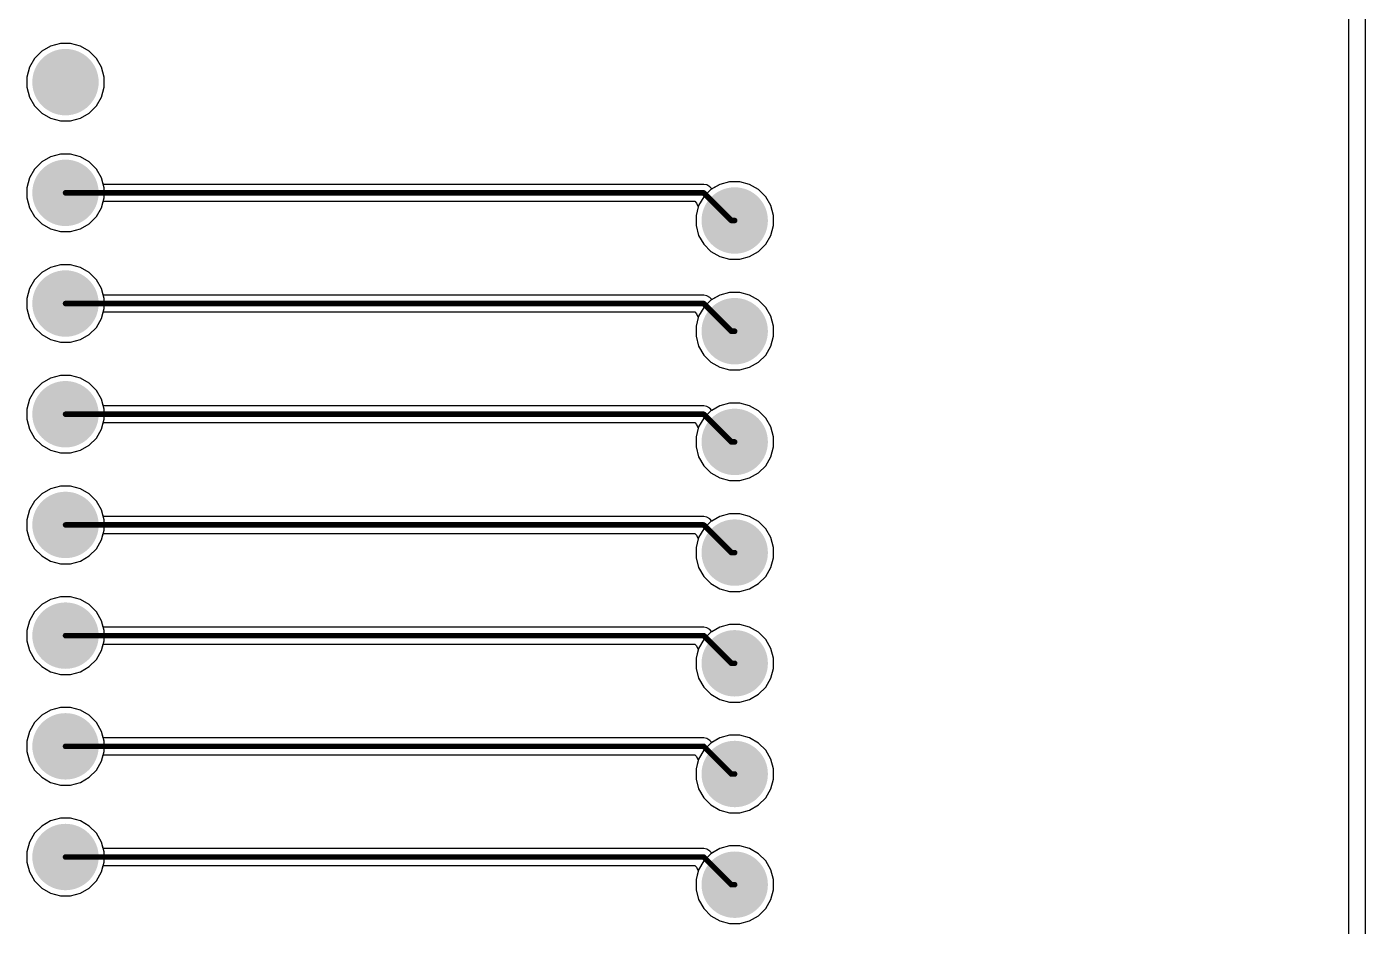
# Model space of a CAD drawing. Header units: inches. Extents: x 1.4 to 5.1, y 1.5 to 4.59.
# Drawn here: x 3.89 to 5.1, y 2.712 to 3.525 of the extents above; entities that cross this region are included whole.
import ezdxf

# ---------------------------------------------------------------- set-up
doc = ezdxf.new("R2010")
doc.units = ezdxf.units.IN
doc.header["$MEASUREMENT"] = 0
for name, color, linetype in [('Bottom Layer', 5, 'Continuous'), ('Multi-Layer', 9, 'Continuous'), ('Pad Holes', 156, 'Continuous'), ('Top Layer', 1, 'Continuous')]:
    doc.layers.add(name, color=color, linetype=linetype)

# ---------------------------------------------------------------- blocks, each defined once
blk = doc.blocks.new('B________R_____8')
at = {"layer": 'Bottom Layer'}
h = blk.add_hatch(color=5, dxfattribs=at)
edge = h.paths.add_edge_path()
edge.add_arc((0, 0.6), 0.03, 0, 360)
h = blk.add_hatch(color=5, dxfattribs=at)
edge = h.paths.add_edge_path()
edge.add_arc((0, 0.5), 0.03, 0, 360)
h = blk.add_hatch(color=5, dxfattribs=at)
edge = h.paths.add_edge_path()
edge.add_arc((0, 0.4), 0.03, 0, 360)
h = blk.add_hatch(color=5, dxfattribs=at)
edge = h.paths.add_edge_path()
edge.add_arc((0, 0.3), 0.03, 0, 360)
h = blk.add_hatch(color=5, dxfattribs=at)
edge = h.paths.add_edge_path()
edge.add_arc((0, 0.2), 0.03, 0, 360)
h = blk.add_hatch(color=5, dxfattribs=at)
edge = h.paths.add_edge_path()
edge.add_arc((0, 0.1), 0.03, 0, 360)
h = blk.add_hatch(color=5, dxfattribs=at)
edge = h.paths.add_edge_path()
edge.add_arc((0, 0), 0.03, 0, 360)
at = {"layer": 'Multi-Layer'}
h = blk.add_hatch(color=9, dxfattribs=at)
edge = h.paths.add_edge_path()
edge.add_arc((0, 0.6), 0.03, 0, 360)
h = blk.add_hatch(color=9, dxfattribs=at)
edge = h.paths.add_edge_path()
edge.add_arc((0, 0.5), 0.03, 0, 360)
h = blk.add_hatch(color=9, dxfattribs=at)
edge = h.paths.add_edge_path()
edge.add_arc((0, 0.4), 0.03, 0, 360)
h = blk.add_hatch(color=9, dxfattribs=at)
edge = h.paths.add_edge_path()
edge.add_arc((0, 0.3), 0.03, 0, 360)
h = blk.add_hatch(color=9, dxfattribs=at)
edge = h.paths.add_edge_path()
edge.add_arc((0, 0.2), 0.03, 0, 360)
h = blk.add_hatch(color=9, dxfattribs=at)
edge = h.paths.add_edge_path()
edge.add_arc((0, 0.1), 0.03, 0, 360)
h = blk.add_hatch(color=9, dxfattribs=at)
edge = h.paths.add_edge_path()
edge.add_arc((0, 0), 0.03, 0, 360)
at = {"layer": 'Pad Holes'}
h = blk.add_hatch(color=7, dxfattribs=at)
edge = h.paths.add_edge_path()
edge.add_arc((0, 0.6), 0.015, 0, 360)
h = blk.add_hatch(color=7, dxfattribs=at)
edge = h.paths.add_edge_path()
edge.add_arc((0, 0.5), 0.015, 0, 360)
h = blk.add_hatch(color=7, dxfattribs=at)
edge = h.paths.add_edge_path()
edge.add_arc((0, 0.4), 0.015, 0, 360)
h = blk.add_hatch(color=7, dxfattribs=at)
edge = h.paths.add_edge_path()
edge.add_arc((0, 0.3), 0.015, 0, 360)
h = blk.add_hatch(color=7, dxfattribs=at)
edge = h.paths.add_edge_path()
edge.add_arc((0, 0.2), 0.015, 0, 360)
h = blk.add_hatch(color=7, dxfattribs=at)
edge = h.paths.add_edge_path()
edge.add_arc((0, 0.1), 0.015, 0, 360)
h = blk.add_hatch(color=7, dxfattribs=at)
edge = h.paths.add_edge_path()
edge.add_arc((0, 0), 0.015, 0, 360)
at = {"layer": 'Top Layer'}
h = blk.add_hatch(color=1, dxfattribs=at)
edge = h.paths.add_edge_path()
edge.add_arc((0, 0.6), 0.03, 0, 360)
h = blk.add_hatch(color=1, dxfattribs=at)
edge = h.paths.add_edge_path()
edge.add_arc((0, 0.5), 0.03, 0, 360)
h = blk.add_hatch(color=1, dxfattribs=at)
edge = h.paths.add_edge_path()
edge.add_arc((0, 0.4), 0.03, 0, 360)
h = blk.add_hatch(color=1, dxfattribs=at)
edge = h.paths.add_edge_path()
edge.add_arc((0, 0.3), 0.03, 0, 360)
h = blk.add_hatch(color=1, dxfattribs=at)
edge = h.paths.add_edge_path()
edge.add_arc((0, 0.2), 0.03, 0, 360)
h = blk.add_hatch(color=1, dxfattribs=at)
edge = h.paths.add_edge_path()
edge.add_arc((0, 0.1), 0.03, 0, 360)
h = blk.add_hatch(color=1, dxfattribs=at)
edge = h.paths.add_edge_path()
edge.add_arc((0, 0), 0.03, 0, 360)
blk = doc.blocks.new('ESP32_10')
at = {"layer": 'Bottom Layer'}
h = blk.add_hatch(color=5, dxfattribs=at)
edge = h.paths.add_edge_path()
edge.add_arc((0, -0.5), 0.03, 0, 360)
h = blk.add_hatch(color=5, dxfattribs=at)
edge = h.paths.add_edge_path()
edge.add_arc((0, -0.6), 0.03, 0, 360)
h = blk.add_hatch(color=5, dxfattribs=at)
edge = h.paths.add_edge_path()
edge.add_arc((0, -0.7), 0.03, 0, 360)
h = blk.add_hatch(color=5, dxfattribs=at)
edge = h.paths.add_edge_path()
edge.add_arc((0, -0.8), 0.03, 0, 360)
h = blk.add_hatch(color=5, dxfattribs=at)
edge = h.paths.add_edge_path()
edge.add_arc((0, -0.9), 0.03, 0, 360)
h = blk.add_hatch(color=5, dxfattribs=at)
edge = h.paths.add_edge_path()
edge.add_arc((0, -1), 0.03, 0, 360)
h = blk.add_hatch(color=5, dxfattribs=at)
edge = h.paths.add_edge_path()
edge.add_arc((0, -1.1), 0.03, 0, 360)
h = blk.add_hatch(color=5, dxfattribs=at)
edge = h.paths.add_edge_path()
edge.add_arc((0, -1.2), 0.03, 0, 360)
at = {"layer": 'Multi-Layer'}
h = blk.add_hatch(color=9, dxfattribs=at)
edge = h.paths.add_edge_path()
edge.add_arc((0, -0.5), 0.03, 0, 360)
h = blk.add_hatch(color=9, dxfattribs=at)
edge = h.paths.add_edge_path()
edge.add_arc((0, -0.6), 0.03, 0, 360)
h = blk.add_hatch(color=9, dxfattribs=at)
edge = h.paths.add_edge_path()
edge.add_arc((0, -0.7), 0.03, 0, 360)
h = blk.add_hatch(color=9, dxfattribs=at)
edge = h.paths.add_edge_path()
edge.add_arc((0, -0.8), 0.03, 0, 360)
h = blk.add_hatch(color=9, dxfattribs=at)
edge = h.paths.add_edge_path()
edge.add_arc((0, -0.9), 0.03, 0, 360)
h = blk.add_hatch(color=9, dxfattribs=at)
edge = h.paths.add_edge_path()
edge.add_arc((0, -1), 0.03, 0, 360)
h = blk.add_hatch(color=9, dxfattribs=at)
edge = h.paths.add_edge_path()
edge.add_arc((0, -1.1), 0.03, 0, 360)
h = blk.add_hatch(color=9, dxfattribs=at)
edge = h.paths.add_edge_path()
edge.add_arc((0, -1.2), 0.03, 0, 360)
at = {"layer": 'Pad Holes'}
h = blk.add_hatch(color=7, dxfattribs=at)
edge = h.paths.add_edge_path()
edge.add_arc((0, -0.5), 0.015, 0, 360)
h = blk.add_hatch(color=7, dxfattribs=at)
edge = h.paths.add_edge_path()
edge.add_arc((0, -0.6), 0.015, 0, 360)
h = blk.add_hatch(color=7, dxfattribs=at)
edge = h.paths.add_edge_path()
edge.add_arc((0, -0.7), 0.015, 0, 360)
h = blk.add_hatch(color=7, dxfattribs=at)
edge = h.paths.add_edge_path()
edge.add_arc((0, -0.8), 0.015, 0, 360)
h = blk.add_hatch(color=7, dxfattribs=at)
edge = h.paths.add_edge_path()
edge.add_arc((0, -0.9), 0.015, 0, 360)
h = blk.add_hatch(color=7, dxfattribs=at)
edge = h.paths.add_edge_path()
edge.add_arc((0, -1), 0.015, 0, 360)
h = blk.add_hatch(color=7, dxfattribs=at)
edge = h.paths.add_edge_path()
edge.add_arc((0, -1.1), 0.015, 0, 360)
h = blk.add_hatch(color=7, dxfattribs=at)
edge = h.paths.add_edge_path()
edge.add_arc((0, -1.2), 0.015, 0, 360)
at = {"layer": 'Top Layer'}
h = blk.add_hatch(color=1, dxfattribs=at)
edge = h.paths.add_edge_path()
edge.add_arc((0, -0.5), 0.03, 0, 360)
h = blk.add_hatch(color=1, dxfattribs=at)
edge = h.paths.add_edge_path()
edge.add_arc((0, -0.6), 0.03, 0, 360)
h = blk.add_hatch(color=1, dxfattribs=at)
edge = h.paths.add_edge_path()
edge.add_arc((0, -0.7), 0.03, 0, 360)
h = blk.add_hatch(color=1, dxfattribs=at)
edge = h.paths.add_edge_path()
edge.add_arc((0, -0.8), 0.03, 0, 360)
h = blk.add_hatch(color=1, dxfattribs=at)
edge = h.paths.add_edge_path()
edge.add_arc((0, -0.9), 0.03, 0, 360)
h = blk.add_hatch(color=1, dxfattribs=at)
edge = h.paths.add_edge_path()
edge.add_arc((0, -1), 0.03, 0, 360)
h = blk.add_hatch(color=1, dxfattribs=at)
edge = h.paths.add_edge_path()
edge.add_arc((0, -1.1), 0.03, 0, 360)
h = blk.add_hatch(color=1, dxfattribs=at)
edge = h.paths.add_edge_path()
edge.add_arc((0, -1.2), 0.03, 0, 360)

msp = doc.modelspace()

# ---------------------------------------------------------------- linework, layer by layer
at = {"layer": 'Bottom Layer'}
for p, q in [((5.1, 4.585), (5.1, 1.5)), ((3.9204, 3.51), (3.9115, 3.5076)), ((3.9296, 3.51), (3.9204, 3.51)), ((3.9385, 3.5076), (3.9296, 3.51)), ((3.9035, 3.503), (3.897, 3.4965)), ((3.9115, 3.5076), (3.9035, 3.503)), ((3.9465, 3.503), (3.9385, 3.5076)), ((3.953, 3.4965), (3.9465, 3.503)), ((3.8924, 3.4885), (3.89, 3.4796)), ((3.897, 3.4965), (3.8924, 3.4885)), ((3.9576, 3.4885), (3.953, 3.4965)), ((3.96, 3.4796), (3.9576, 3.4885)), ((3.89, 3.4796), (3.89, 3.4704)), ((3.96, 3.4704), (3.96, 3.4796)), ((3.89, 3.4704), (3.8924, 3.4615)), ((3.8924, 3.4615), (3.897, 3.4535)), ((3.953, 3.4535), (3.9576, 3.4615)), ((3.9576, 3.4615), (3.96, 3.4704)), ((3.897, 3.4535), (3.9035, 3.447)), ((3.9465, 3.447), (3.953, 3.4535)), ((3.9035, 3.447), (3.9115, 3.4424)), ((3.9115, 3.4424), (3.9204, 3.44)), ((3.9204, 3.44), (3.9296, 3.44)), ((3.9296, 3.44), (3.9385, 3.4424)), ((3.9385, 3.4424), (3.9465, 3.447)), ((3.9035, 3.403), (3.897, 3.3965)), ((3.9115, 3.4076), (3.9035, 3.403)), ((3.9204, 3.41), (3.9115, 3.4076)), ((3.9296, 3.41), (3.9204, 3.41)), ((3.9385, 3.4076), (3.9296, 3.41)), ((3.9465, 3.403), (3.9385, 3.4076)), ((3.953, 3.3965), (3.9465, 3.403)), ((3.8924, 3.3885), (3.89, 3.3796)), ((3.897, 3.3965), (3.8924, 3.3885)), ((3.9576, 3.3885), (3.953, 3.3965)), ((3.96, 3.3796), (3.9576, 3.3885)), ((3.89, 3.3796), (3.89, 3.3704)), ((3.96, 3.3704), (3.96, 3.3796)), ((4.5085, 3.378), (4.502, 3.3715)), ((4.5165, 3.3826), (4.5085, 3.378)), ((4.5254, 3.385), (4.5165, 3.3826)), ((4.5346, 3.385), (4.5254, 3.385)), ((4.5435, 3.3826), (4.5346, 3.385)), ((4.5515, 3.378), (4.5435, 3.3826)), ((4.558, 3.3715), (4.5515, 3.378)), ((3.89, 3.3704), (3.8924, 3.3615)), ((3.9576, 3.3615), (3.96, 3.3704)), ((4.502, 3.3715), (4.4974, 3.3635)), ((4.5626, 3.3635), (4.558, 3.3715)), ((3.8924, 3.3615), (3.897, 3.3535)), ((3.897, 3.3535), (3.9035, 3.347)), ((3.9465, 3.347), (3.953, 3.3535)), ((3.953, 3.3535), (3.9576, 3.3615)), ((4.4974, 3.3635), (4.495, 3.3546)), ((4.495, 3.3546), (4.495, 3.3454)), ((4.565, 3.3546), (4.5626, 3.3635)), ((4.565, 3.3454), (4.565, 3.3546)), ((3.9035, 3.347), (3.9115, 3.3424)), ((3.9115, 3.3424), (3.9204, 3.34)), ((3.9204, 3.34), (3.9296, 3.34)), ((3.9296, 3.34), (3.9385, 3.3424)), ((3.9385, 3.3424), (3.9465, 3.347)), ((4.495, 3.3454), (4.4974, 3.3365)), ((4.5626, 3.3365), (4.565, 3.3454)), ((4.4974, 3.3365), (4.502, 3.3285)), ((4.502, 3.3285), (4.5085, 3.322)), ((4.5515, 3.322), (4.558, 3.3285)), ((4.558, 3.3285), (4.5626, 3.3365)), ((4.5085, 3.322), (4.5165, 3.3174)), ((4.5165, 3.3174), (4.5254, 3.315)), ((4.5346, 3.315), (4.5435, 3.3174)), ((4.5435, 3.3174), (4.5515, 3.322)), ((3.9115, 3.3076), (3.9035, 3.303)), ((3.9204, 3.31), (3.9115, 3.3076)), ((3.9296, 3.31), (3.9204, 3.31)), ((3.9385, 3.3076), (3.9296, 3.31)), ((3.9465, 3.303), (3.9385, 3.3076)), ((4.5254, 3.315), (4.5346, 3.315)), ((3.897, 3.2965), (3.8924, 3.2885)), ((3.9035, 3.303), (3.897, 3.2965)), ((3.953, 3.2965), (3.9465, 3.303)), ((3.9576, 3.2885), (3.953, 3.2965)), ((3.8924, 3.2885), (3.89, 3.2796)), ((3.89, 3.2796), (3.89, 3.2704)), ((3.96, 3.2796), (3.9576, 3.2885)), ((3.96, 3.2704), (3.96, 3.2796)), ((4.5165, 3.2826), (4.5085, 3.278)), ((4.5254, 3.285), (4.5165, 3.2826)), ((4.5346, 3.285), (4.5254, 3.285)), ((4.5435, 3.2826), (4.5346, 3.285)), ((4.5515, 3.278), (4.5435, 3.2826)), ((3.89, 3.2704), (3.8924, 3.2615)), ((3.9576, 3.2615), (3.96, 3.2704)), ((4.502, 3.2715), (4.4974, 3.2635)), ((4.5085, 3.278), (4.502, 3.2715)), ((4.558, 3.2715), (4.5515, 3.278)), ((4.5626, 3.2635), (4.558, 3.2715)), ((3.8924, 3.2615), (3.897, 3.2535)), ((3.953, 3.2535), (3.9576, 3.2615)), ((4.4974, 3.2635), (4.495, 3.2546)), ((4.565, 3.2546), (4.5626, 3.2635)), ((3.897, 3.2535), (3.9035, 3.247)), ((3.9035, 3.247), (3.9115, 3.2424)), ((3.9385, 3.2424), (3.9465, 3.247)), ((3.9465, 3.247), (3.953, 3.2535)), ((4.495, 3.2546), (4.495, 3.2454)), ((4.495, 3.2454), (4.4974, 3.2365)), ((4.5626, 3.2365), (4.565, 3.2454)), ((4.565, 3.2454), (4.565, 3.2546)), ((3.9115, 3.2424), (3.9204, 3.24)), ((3.9204, 3.24), (3.9296, 3.24)), ((3.9296, 3.24), (3.9385, 3.2424)), ((4.4974, 3.2365), (4.502, 3.2285)), ((4.558, 3.2285), (4.5626, 3.2365)), ((4.502, 3.2285), (4.5085, 3.222)), ((4.5085, 3.222), (4.5165, 3.2174)), ((4.5435, 3.2174), (4.5515, 3.222)), ((4.5515, 3.222), (4.558, 3.2285)), ((3.9115, 3.2076), (3.9035, 3.203)), ((3.9204, 3.21), (3.9115, 3.2076)), ((3.9296, 3.21), (3.9204, 3.21)), ((3.9385, 3.2076), (3.9296, 3.21)), ((3.9465, 3.203), (3.9385, 3.2076)), ((4.5165, 3.2174), (4.5254, 3.215)), ((4.5254, 3.215), (4.5346, 3.215)), ((4.5346, 3.215), (4.5435, 3.2174)), ((3.897, 3.1965), (3.8924, 3.1885)), ((3.9035, 3.203), (3.897, 3.1965)), ((3.953, 3.1965), (3.9465, 3.203)), ((3.9576, 3.1885), (3.953, 3.1965)), ((3.8924, 3.1885), (3.89, 3.1796)), ((3.96, 3.1796), (3.9576, 3.1885)), ((4.5165, 3.1826), (4.5085, 3.178)), ((4.5254, 3.185), (4.5165, 3.1826)), ((4.5346, 3.185), (4.5254, 3.185)), ((4.5435, 3.1826), (4.5346, 3.185)), ((4.5515, 3.178), (4.5435, 3.1826)), ((3.89, 3.1796), (3.89, 3.1704)), ((3.89, 3.1704), (3.8924, 3.1615)), ((3.9576, 3.1615), (3.96, 3.1704)), ((3.96, 3.1704), (3.96, 3.1796)), ((4.502, 3.1715), (4.4974, 3.1635)), ((4.5085, 3.178), (4.502, 3.1715)), ((4.558, 3.1715), (4.5515, 3.178)), ((4.5626, 3.1635), (4.558, 3.1715)), ((3.8924, 3.1615), (3.897, 3.1535)), ((3.953, 3.1535), (3.9576, 3.1615)), ((4.4974, 3.1635), (4.495, 3.1546)), ((4.565, 3.1546), (4.5626, 3.1635)), ((3.897, 3.1535), (3.9035, 3.147)), ((3.9035, 3.147), (3.9115, 3.1424)), ((3.9385, 3.1424), (3.9465, 3.147)), ((3.9465, 3.147), (3.953, 3.1535)), ((4.495, 3.1546), (4.495, 3.1454)), ((4.565, 3.1454), (4.565, 3.1546)), ((3.9115, 3.1424), (3.9204, 3.14)), ((3.9204, 3.14), (3.9296, 3.14)), ((3.9296, 3.14), (3.9385, 3.1424)), ((4.495, 3.1454), (4.4974, 3.1365)), ((4.4974, 3.1365), (4.502, 3.1285)), ((4.558, 3.1285), (4.5626, 3.1365)), ((4.5626, 3.1365), (4.565, 3.1454)), ((4.502, 3.1285), (4.5085, 3.122)), ((4.5085, 3.122), (4.5165, 3.1174)), ((4.5435, 3.1174), (4.5515, 3.122)), ((4.5515, 3.122), (4.558, 3.1285)), ((3.9204, 3.11), (3.9115, 3.1076)), ((3.9296, 3.11), (3.9204, 3.11)), ((3.9385, 3.1076), (3.9296, 3.11)), ((4.5165, 3.1174), (4.5254, 3.115)), ((4.5254, 3.115), (4.5346, 3.115)), ((4.5346, 3.115), (4.5435, 3.1174)), ((3.9035, 3.103), (3.897, 3.0965)), ((3.9115, 3.1076), (3.9035, 3.103)), ((3.9465, 3.103), (3.9385, 3.1076)), ((3.953, 3.0965), (3.9465, 3.103)), ((3.8924, 3.0885), (3.89, 3.0796)), ((3.897, 3.0965), (3.8924, 3.0885)), ((3.9576, 3.0885), (3.953, 3.0965)), ((3.96, 3.0796), (3.9576, 3.0885)), ((3.89, 3.0796), (3.89, 3.0704)), ((3.96, 3.0704), (3.96, 3.0796)), ((4.5085, 3.078), (4.502, 3.0715)), ((4.5165, 3.0826), (4.5085, 3.078)), ((4.5254, 3.085), (4.5165, 3.0826)), ((4.5346, 3.085), (4.5254, 3.085)), ((4.5435, 3.0826), (4.5346, 3.085)), ((4.5515, 3.078), (4.5435, 3.0826)), ((4.558, 3.0715), (4.5515, 3.078)), ((3.89, 3.0704), (3.8924, 3.0615)), ((3.8924, 3.0615), (3.897, 3.0535)), ((3.953, 3.0535), (3.9576, 3.0615)), ((3.9576, 3.0615), (3.96, 3.0704)), ((4.4974, 3.0635), (4.495, 3.0546)), ((4.502, 3.0715), (4.4974, 3.0635)), ((4.5626, 3.0635), (4.558, 3.0715)), ((4.565, 3.0546), (4.5626, 3.0635)), ((3.897, 3.0535), (3.9035, 3.047)), ((3.9465, 3.047), (3.953, 3.0535)), ((4.495, 3.0546), (4.495, 3.0454)), ((4.565, 3.0454), (4.565, 3.0546)), ((3.9035, 3.047), (3.9115, 3.0424)), ((3.9115, 3.0424), (3.9204, 3.04)), ((3.9204, 3.04), (3.9296, 3.04)), ((3.9296, 3.04), (3.9385, 3.0424)), ((3.9385, 3.0424), (3.9465, 3.047)), ((4.495, 3.0454), (4.4974, 3.0365)), ((4.5626, 3.0365), (4.565, 3.0454)), ((4.4974, 3.0365), (4.502, 3.0285)), ((4.502, 3.0285), (4.5085, 3.022)), ((4.5515, 3.022), (4.558, 3.0285)), ((4.558, 3.0285), (4.5626, 3.0365)), ((4.5085, 3.022), (4.5165, 3.0174)), ((4.5165, 3.0174), (4.5254, 3.015)), ((4.5254, 3.015), (4.5346, 3.015)), ((4.5346, 3.015), (4.5435, 3.0174)), ((4.5435, 3.0174), (4.5515, 3.022)), ((3.9035, 3.003), (3.897, 2.9965)), ((3.9115, 3.0076), (3.9035, 3.003)), ((3.9204, 3.01), (3.9115, 3.0076)), ((3.9296, 3.01), (3.9204, 3.01)), ((3.9385, 3.0076), (3.9296, 3.01)), ((3.9465, 3.003), (3.9385, 3.0076)), ((3.953, 2.9965), (3.9465, 3.003)), ((3.897, 2.9965), (3.8924, 2.9885)), ((3.9576, 2.9885), (3.953, 2.9965)), ((3.8924, 2.9885), (3.89, 2.9796)), ((3.89, 2.9796), (3.89, 2.9704)), ((3.96, 2.9796), (3.9576, 2.9885)), ((3.96, 2.9704), (3.96, 2.9796)), ((4.5085, 2.978), (4.502, 2.9715)), ((4.5165, 2.9826), (4.5085, 2.978)), ((4.5254, 2.985), (4.5165, 2.9826)), ((4.5346, 2.985), (4.5254, 2.985)), ((4.5435, 2.9826), (4.5346, 2.985)), ((4.5515, 2.978), (4.5435, 2.9826)), ((4.558, 2.9715), (4.5515, 2.978)), ((3.89, 2.9704), (3.8924, 2.9615)), ((3.9576, 2.9615), (3.96, 2.9704)), ((4.502, 2.9715), (4.4974, 2.9635)), ((4.5626, 2.9635), (4.558, 2.9715)), ((3.8924, 2.9615), (3.897, 2.9535)), ((3.897, 2.9535), (3.9035, 2.947)), ((3.9465, 2.947), (3.953, 2.9535)), ((3.953, 2.9535), (3.9576, 2.9615)), ((4.4974, 2.9635), (4.495, 2.9546)), ((4.495, 2.9546), (4.495, 2.9454)), ((4.565, 2.9546), (4.5626, 2.9635)), ((4.565, 2.9454), (4.565, 2.9546)), ((3.9035, 2.947), (3.9115, 2.9424)), ((3.9115, 2.9424), (3.9204, 2.94)), ((3.9296, 2.94), (3.9385, 2.9424)), ((3.9385, 2.9424), (3.9465, 2.947)), ((4.495, 2.9454), (4.4974, 2.9365)), ((4.5626, 2.9365), (4.565, 2.9454)), ((3.9204, 2.94), (3.9296, 2.94)), ((4.4974, 2.9365), (4.502, 2.9285)), ((4.502, 2.9285), (4.5085, 2.922)), ((4.5515, 2.922), (4.558, 2.9285)), ((4.558, 2.9285), (4.5626, 2.9365)), ((4.5085, 2.922), (4.5165, 2.9174)), ((4.5165, 2.9174), (4.5254, 2.915)), ((4.5346, 2.915), (4.5435, 2.9174)), ((4.5435, 2.9174), (4.5515, 2.922)), ((3.9115, 2.9076), (3.9035, 2.903)), ((3.9204, 2.91), (3.9115, 2.9076)), ((3.9296, 2.91), (3.9204, 2.91)), ((3.9385, 2.9076), (3.9296, 2.91)), ((3.9465, 2.903), (3.9385, 2.9076)), ((4.5254, 2.915), (4.5346, 2.915)), ((3.897, 2.8965), (3.8924, 2.8885)), ((3.9035, 2.903), (3.897, 2.8965)), ((3.953, 2.8965), (3.9465, 2.903)), ((3.9576, 2.8885), (3.953, 2.8965)), ((3.8924, 2.8885), (3.89, 2.8796)), ((3.96, 2.8796), (3.9576, 2.8885)), ((4.5165, 2.8826), (4.5085, 2.878)), ((4.5254, 2.885), (4.5165, 2.8826)), ((4.5346, 2.885), (4.5254, 2.885)), ((4.5435, 2.8826), (4.5346, 2.885)), ((4.5515, 2.878), (4.5435, 2.8826)), ((3.89, 2.8796), (3.89, 2.8704)), ((3.89, 2.8704), (3.8924, 2.8615)), ((3.9576, 2.8615), (3.96, 2.8704)), ((3.96, 2.8704), (3.96, 2.8796)), ((4.502, 2.8715), (4.4974, 2.8635)), ((4.5085, 2.878), (4.502, 2.8715)), ((4.558, 2.8715), (4.5515, 2.878)), ((4.5626, 2.8635), (4.558, 2.8715)), ((3.8924, 2.8615), (3.897, 2.8535)), ((3.953, 2.8535), (3.9576, 2.8615)), ((4.4974, 2.8635), (4.495, 2.8546)), ((4.565, 2.8546), (4.5626, 2.8635)), ((3.897, 2.8535), (3.9035, 2.847)), ((3.9035, 2.847), (3.9115, 2.8424)), ((3.9385, 2.8424), (3.9465, 2.847)), ((3.9465, 2.847), (3.953, 2.8535)), ((4.495, 2.8546), (4.495, 2.8454)), ((4.495, 2.8454), (4.4974, 2.8365)), ((4.5626, 2.8365), (4.565, 2.8454)), ((4.565, 2.8454), (4.565, 2.8546)), ((3.9115, 2.8424), (3.9204, 2.84)), ((3.9204, 2.84), (3.9296, 2.84)), ((3.9296, 2.84), (3.9385, 2.8424)), ((4.4974, 2.8365), (4.502, 2.8285)), ((4.558, 2.8285), (4.5626, 2.8365)), ((4.502, 2.8285), (4.5085, 2.822)), ((4.5085, 2.822), (4.5165, 2.8174)), ((4.5435, 2.8174), (4.5515, 2.822)), ((4.5515, 2.822), (4.558, 2.8285)), ((3.9115, 2.8076), (3.9035, 2.803)), ((3.9204, 2.81), (3.9115, 2.8076)), ((3.9296, 2.81), (3.9204, 2.81)), ((3.9385, 2.8076), (3.9296, 2.81)), ((3.9465, 2.803), (3.9385, 2.8076)), ((4.5165, 2.8174), (4.5254, 2.815)), ((4.5254, 2.815), (4.5346, 2.815)), ((4.5346, 2.815), (4.5435, 2.8174)), ((3.897, 2.7965), (3.8924, 2.7885)), ((3.9035, 2.803), (3.897, 2.7965)), ((3.953, 2.7965), (3.9465, 2.803)), ((3.9576, 2.7885), (3.953, 2.7965)), ((3.8924, 2.7885), (3.89, 2.7796)), ((3.96, 2.7796), (3.9576, 2.7885)), ((4.5254, 2.785), (4.5165, 2.7826)), ((4.5346, 2.785), (4.5254, 2.785)), ((4.5435, 2.7826), (4.5346, 2.785)), ((3.89, 2.7796), (3.89, 2.7704)), ((3.96, 2.7704), (3.96, 2.7796)), ((4.502, 2.7715), (4.4974, 2.7635)), ((4.5085, 2.778), (4.502, 2.7715)), ((4.5165, 2.7826), (4.5085, 2.778)), ((4.5515, 2.778), (4.5435, 2.7826)), ((4.558, 2.7715), (4.5515, 2.778)), ((4.5626, 2.7635), (4.558, 2.7715)), ((3.89, 2.7704), (3.8924, 2.7615)), ((3.8924, 2.7615), (3.897, 2.7535)), ((3.953, 2.7535), (3.9576, 2.7615)), ((3.9576, 2.7615), (3.96, 2.7704)), ((4.4974, 2.7635), (4.495, 2.7546)), ((4.565, 2.7546), (4.5626, 2.7635)), ((3.897, 2.7535), (3.9035, 2.747)), ((3.9035, 2.747), (3.9115, 2.7424)), ((3.9385, 2.7424), (3.9465, 2.747)), ((3.9465, 2.747), (3.953, 2.7535)), ((4.495, 2.7546), (4.495, 2.7454)), ((4.565, 2.7454), (4.565, 2.7546)), ((3.9115, 2.7424), (3.9204, 2.74)), ((3.9204, 2.74), (3.9296, 2.74)), ((3.9296, 2.74), (3.9385, 2.7424)), ((4.495, 2.7454), (4.4974, 2.7365)), ((4.4974, 2.7365), (4.502, 2.7285)), ((4.558, 2.7285), (4.5626, 2.7365)), ((4.5626, 2.7365), (4.565, 2.7454)), ((4.502, 2.7285), (4.5085, 2.722)), ((4.5515, 2.722), (4.558, 2.7285)), ((4.5085, 2.722), (4.5165, 2.7174)), ((4.5165, 2.7174), (4.5254, 2.715)), ((4.5254, 2.715), (4.5346, 2.715)), ((4.5346, 2.715), (4.5435, 2.7174)), ((4.5435, 2.7174), (4.5515, 2.722))]:
    msp.add_line(p, q, dxfattribs=at)
at = {"layer": 'Top Layer'}
for p, q in [((5.085, 4.56), (5.085, 1.58)), ((3.9204, 3.51), (3.9115, 3.5076)), ((3.9296, 3.51), (3.9204, 3.51)), ((3.9385, 3.5076), (3.9296, 3.51)), ((3.9035, 3.503), (3.897, 3.4965)), ((3.9115, 3.5076), (3.9035, 3.503)), ((3.9465, 3.503), (3.9385, 3.5076)), ((3.953, 3.4965), (3.9465, 3.503)), ((3.8924, 3.4885), (3.89, 3.4796)), ((3.897, 3.4965), (3.8924, 3.4885)), ((3.9576, 3.4885), (3.953, 3.4965)), ((3.96, 3.4796), (3.9576, 3.4885)), ((3.89, 3.4796), (3.89, 3.4704)), ((3.96, 3.4704), (3.96, 3.4796)), ((3.89, 3.4704), (3.8924, 3.4615)), ((3.8924, 3.4615), (3.897, 3.4535)), ((3.953, 3.4535), (3.9576, 3.4615)), ((3.9576, 3.4615), (3.96, 3.4704)), ((3.897, 3.4535), (3.9035, 3.447)), ((3.9465, 3.447), (3.953, 3.4535)), ((3.9035, 3.447), (3.9115, 3.4424)), ((3.9115, 3.4424), (3.9204, 3.44)), ((3.9204, 3.44), (3.9296, 3.44)), ((3.9296, 3.44), (3.9385, 3.4424)), ((3.9385, 3.4424), (3.9465, 3.447)), ((3.9035, 3.403), (3.897, 3.3965)), ((3.9115, 3.4076), (3.9035, 3.403)), ((3.9204, 3.41), (3.9115, 3.4076)), ((3.9296, 3.41), (3.9204, 3.41)), ((3.9385, 3.4076), (3.9296, 3.41)), ((3.9465, 3.403), (3.9385, 3.4076)), ((3.953, 3.3965), (3.9465, 3.403)), ((3.8924, 3.3885), (3.89, 3.3796)), ((3.897, 3.3965), (3.8924, 3.3885)), ((3.9576, 3.3885), (3.953, 3.3965)), ((3.9592, 3.3826), (3.9576, 3.3885)), ((3.89, 3.3796), (3.89, 3.3704)), ((4.502, 3.3826), (3.9592, 3.3826)), ((4.5049, 3.3821), (4.502, 3.3826)), ((4.5074, 3.3804), (4.5049, 3.3821)), ((4.5093, 3.3785), (4.5074, 3.3804)), ((4.5165, 3.3826), (4.5093, 3.3785)), ((4.5254, 3.385), (4.5165, 3.3826)), ((4.5346, 3.385), (4.5254, 3.385)), ((4.5435, 3.3826), (4.5346, 3.385)), ((4.5515, 3.378), (4.5435, 3.3826)), ((4.558, 3.3715), (4.5515, 3.378)), ((3.89, 3.3704), (3.8924, 3.3615)), ((3.9576, 3.3615), (3.9592, 3.3674)), ((3.9592, 3.3674), (4.4938, 3.3674)), ((4.4938, 3.3674), (4.4954, 3.3657)), ((4.4954, 3.3657), (4.4971, 3.3624)), ((4.5626, 3.3635), (4.558, 3.3715)), ((3.8924, 3.3615), (3.897, 3.3535)), ((3.897, 3.3535), (3.9035, 3.347)), ((3.9465, 3.347), (3.953, 3.3535)), ((3.953, 3.3535), (3.9576, 3.3615)), ((4.4971, 3.3624), (4.495, 3.3546)), ((4.495, 3.3546), (4.495, 3.3454)), ((4.565, 3.3546), (4.5626, 3.3635)), ((4.565, 3.3454), (4.565, 3.3546)), ((3.9035, 3.347), (3.9115, 3.3424)), ((3.9115, 3.3424), (3.9204, 3.34)), ((3.9204, 3.34), (3.9296, 3.34)), ((3.9296, 3.34), (3.9385, 3.3424)), ((3.9385, 3.3424), (3.9465, 3.347)), ((4.495, 3.3454), (4.4974, 3.3365)), ((4.5626, 3.3365), (4.565, 3.3454)), ((4.4974, 3.3365), (4.502, 3.3285)), ((4.502, 3.3285), (4.5085, 3.322)), ((4.5515, 3.322), (4.558, 3.3285)), ((4.558, 3.3285), (4.5626, 3.3365)), ((4.5085, 3.322), (4.5165, 3.3174)), ((4.5165, 3.3174), (4.5254, 3.315)), ((4.5346, 3.315), (4.5435, 3.3174)), ((4.5435, 3.3174), (4.5515, 3.322)), ((3.9115, 3.3076), (3.9035, 3.303)), ((3.9204, 3.31), (3.9115, 3.3076)), ((3.9296, 3.31), (3.9204, 3.31)), ((3.9385, 3.3076), (3.9296, 3.31)), ((3.9465, 3.303), (3.9385, 3.3076)), ((4.5254, 3.315), (4.5346, 3.315)), ((3.897, 3.2965), (3.8924, 3.2885)), ((3.9035, 3.303), (3.897, 3.2965)), ((3.953, 3.2965), (3.9465, 3.303)), ((3.9576, 3.2885), (3.953, 3.2965)), ((3.8924, 3.2885), (3.89, 3.2796)), ((3.89, 3.2796), (3.89, 3.2704)), ((3.9592, 3.2826), (3.9576, 3.2885)), ((4.502, 3.2826), (3.9592, 3.2826)), ((4.5049, 3.2821), (4.502, 3.2826)), ((4.5074, 3.2804), (4.5049, 3.2821)), ((4.5093, 3.2785), (4.5074, 3.2804)), ((4.5165, 3.2826), (4.5093, 3.2785)), ((4.5254, 3.285), (4.5165, 3.2826)), ((4.5346, 3.285), (4.5254, 3.285)), ((4.5435, 3.2826), (4.5346, 3.285)), ((4.5515, 3.278), (4.5435, 3.2826)), ((3.89, 3.2704), (3.8924, 3.2615)), ((3.9576, 3.2615), (3.9592, 3.2674)), ((3.9592, 3.2674), (4.4938, 3.2674)), ((4.4938, 3.2674), (4.4954, 3.2657)), ((4.558, 3.2715), (4.5515, 3.278)), ((4.5626, 3.2635), (4.558, 3.2715)), ((3.8924, 3.2615), (3.897, 3.2535)), ((3.953, 3.2535), (3.9576, 3.2615)), ((4.4971, 3.2624), (4.495, 3.2546)), ((4.4954, 3.2657), (4.4971, 3.2624)), ((4.565, 3.2546), (4.5626, 3.2635)), ((3.897, 3.2535), (3.9035, 3.247)), ((3.9035, 3.247), (3.9115, 3.2424)), ((3.9385, 3.2424), (3.9465, 3.247)), ((3.9465, 3.247), (3.953, 3.2535)), ((4.495, 3.2546), (4.495, 3.2454)), ((4.495, 3.2454), (4.4974, 3.2365)), ((4.5626, 3.2365), (4.565, 3.2454)), ((4.565, 3.2454), (4.565, 3.2546)), ((3.9115, 3.2424), (3.9204, 3.24)), ((3.9204, 3.24), (3.9296, 3.24)), ((3.9296, 3.24), (3.9385, 3.2424)), ((4.4974, 3.2365), (4.502, 3.2285)), ((4.558, 3.2285), (4.5626, 3.2365)), ((4.502, 3.2285), (4.5085, 3.222)), ((4.5085, 3.222), (4.5165, 3.2174)), ((4.5435, 3.2174), (4.5515, 3.222)), ((4.5515, 3.222), (4.558, 3.2285)), ((3.9115, 3.2076), (3.9035, 3.203)), ((3.9204, 3.21), (3.9115, 3.2076)), ((3.9296, 3.21), (3.9204, 3.21)), ((3.9385, 3.2076), (3.9296, 3.21)), ((3.9465, 3.203), (3.9385, 3.2076)), ((4.5165, 3.2174), (4.5254, 3.215)), ((4.5254, 3.215), (4.5346, 3.215)), ((4.5346, 3.215), (4.5435, 3.2174)), ((3.897, 3.1965), (3.8924, 3.1885)), ((3.9035, 3.203), (3.897, 3.1965)), ((3.953, 3.1965), (3.9465, 3.203)), ((3.9576, 3.1885), (3.953, 3.1965)), ((3.8924, 3.1885), (3.89, 3.1796)), ((3.9592, 3.1826), (3.9576, 3.1885)), ((4.502, 3.1826), (3.9592, 3.1826)), ((4.5049, 3.1821), (4.502, 3.1826)), ((4.5165, 3.1826), (4.5093, 3.1785)), ((4.5254, 3.185), (4.5165, 3.1826)), ((4.5346, 3.185), (4.5254, 3.185)), ((4.5435, 3.1826), (4.5346, 3.185)), ((4.5515, 3.178), (4.5435, 3.1826)), ((3.89, 3.1796), (3.89, 3.1704)), ((3.89, 3.1704), (3.8924, 3.1615)), ((4.5074, 3.1804), (4.5049, 3.1821)), ((4.5093, 3.1785), (4.5074, 3.1804)), ((4.558, 3.1715), (4.5515, 3.178)), ((4.5626, 3.1635), (4.558, 3.1715)), ((3.8924, 3.1615), (3.897, 3.1535)), ((3.953, 3.1535), (3.9576, 3.1615)), ((3.9576, 3.1615), (3.9592, 3.1674)), ((3.9592, 3.1674), (4.4938, 3.1674)), ((4.4938, 3.1674), (4.4954, 3.1657)), ((4.4971, 3.1624), (4.495, 3.1546)), ((4.4954, 3.1657), (4.4971, 3.1624)), ((4.565, 3.1546), (4.5626, 3.1635)), ((3.897, 3.1535), (3.9035, 3.147)), ((3.9035, 3.147), (3.9115, 3.1424)), ((3.9385, 3.1424), (3.9465, 3.147)), ((3.9465, 3.147), (3.953, 3.1535)), ((4.495, 3.1546), (4.495, 3.1454)), ((4.565, 3.1454), (4.565, 3.1546)), ((3.9115, 3.1424), (3.9204, 3.14)), ((3.9204, 3.14), (3.9296, 3.14)), ((3.9296, 3.14), (3.9385, 3.1424)), ((4.495, 3.1454), (4.4974, 3.1365)), ((4.4974, 3.1365), (4.502, 3.1285)), ((4.558, 3.1285), (4.5626, 3.1365)), ((4.5626, 3.1365), (4.565, 3.1454)), ((4.502, 3.1285), (4.5085, 3.122)), ((4.5085, 3.122), (4.5165, 3.1174)), ((4.5435, 3.1174), (4.5515, 3.122)), ((4.5515, 3.122), (4.558, 3.1285)), ((3.9204, 3.11), (3.9115, 3.1076)), ((3.9296, 3.11), (3.9204, 3.11)), ((3.9385, 3.1076), (3.9296, 3.11)), ((4.5165, 3.1174), (4.5254, 3.115)), ((4.5254, 3.115), (4.5346, 3.115)), ((4.5346, 3.115), (4.5435, 3.1174)), ((3.9035, 3.103), (3.897, 3.0965)), ((3.9115, 3.1076), (3.9035, 3.103)), ((3.9465, 3.103), (3.9385, 3.1076)), ((3.953, 3.0965), (3.9465, 3.103)), ((3.8924, 3.0885), (3.89, 3.0796)), ((3.897, 3.0965), (3.8924, 3.0885)), ((3.9576, 3.0885), (3.953, 3.0965)), ((3.9592, 3.0826), (3.9576, 3.0885)), ((3.89, 3.0796), (3.89, 3.0704)), ((4.502, 3.0826), (3.9592, 3.0826)), ((4.5049, 3.0821), (4.502, 3.0826)), ((4.5074, 3.0804), (4.5049, 3.0821)), ((4.5093, 3.0785), (4.5074, 3.0804)), ((4.5165, 3.0826), (4.5093, 3.0785)), ((4.5254, 3.085), (4.5165, 3.0826)), ((4.5346, 3.085), (4.5254, 3.085)), ((4.5435, 3.0826), (4.5346, 3.085)), ((4.5515, 3.078), (4.5435, 3.0826)), ((4.558, 3.0715), (4.5515, 3.078)), ((3.89, 3.0704), (3.8924, 3.0615)), ((3.8924, 3.0615), (3.897, 3.0535)), ((3.953, 3.0535), (3.9576, 3.0615)), ((3.9576, 3.0615), (3.9592, 3.0674)), ((3.9592, 3.0674), (4.4938, 3.0674)), ((4.4938, 3.0674), (4.4954, 3.0657)), ((4.4971, 3.0624), (4.495, 3.0546)), ((4.4954, 3.0657), (4.4971, 3.0624)), ((4.5626, 3.0635), (4.558, 3.0715)), ((4.565, 3.0546), (4.5626, 3.0635)), ((3.897, 3.0535), (3.9035, 3.047)), ((3.9465, 3.047), (3.953, 3.0535)), ((4.495, 3.0546), (4.495, 3.0454)), ((4.565, 3.0454), (4.565, 3.0546)), ((3.9035, 3.047), (3.9115, 3.0424)), ((3.9115, 3.0424), (3.9204, 3.04)), ((3.9204, 3.04), (3.9296, 3.04)), ((3.9296, 3.04), (3.9385, 3.0424)), ((3.9385, 3.0424), (3.9465, 3.047)), ((4.495, 3.0454), (4.4974, 3.0365)), ((4.5626, 3.0365), (4.565, 3.0454)), ((4.4974, 3.0365), (4.502, 3.0285)), ((4.502, 3.0285), (4.5085, 3.022)), ((4.5515, 3.022), (4.558, 3.0285)), ((4.558, 3.0285), (4.5626, 3.0365)), ((4.5085, 3.022), (4.5165, 3.0174)), ((4.5165, 3.0174), (4.5254, 3.015)), ((4.5254, 3.015), (4.5346, 3.015)), ((4.5346, 3.015), (4.5435, 3.0174)), ((4.5435, 3.0174), (4.5515, 3.022)), ((3.9035, 3.003), (3.897, 2.9965)), ((3.9115, 3.0076), (3.9035, 3.003)), ((3.9204, 3.01), (3.9115, 3.0076)), ((3.9296, 3.01), (3.9204, 3.01)), ((3.9385, 3.0076), (3.9296, 3.01)), ((3.9465, 3.003), (3.9385, 3.0076)), ((3.953, 2.9965), (3.9465, 3.003)), ((3.897, 2.9965), (3.8924, 2.9885)), ((3.9576, 2.9885), (3.953, 2.9965)), ((3.8924, 2.9885), (3.89, 2.9796)), ((3.89, 2.9796), (3.89, 2.9704)), ((3.9592, 2.9826), (3.9576, 2.9885)), ((4.502, 2.9826), (3.9592, 2.9826)), ((4.5049, 2.9821), (4.502, 2.9826)), ((4.5074, 2.9804), (4.5049, 2.9821)), ((4.5093, 2.9785), (4.5074, 2.9804)), ((4.5165, 2.9826), (4.5093, 2.9785)), ((4.5254, 2.985), (4.5165, 2.9826)), ((4.5346, 2.985), (4.5254, 2.985)), ((4.5435, 2.9826), (4.5346, 2.985)), ((4.5515, 2.978), (4.5435, 2.9826)), ((4.558, 2.9715), (4.5515, 2.978)), ((3.89, 2.9704), (3.8924, 2.9615)), ((3.9576, 2.9615), (3.9592, 2.9674)), ((3.9592, 2.9674), (4.4938, 2.9674)), ((4.4938, 2.9674), (4.4954, 2.9657)), ((4.4954, 2.9657), (4.4971, 2.9624)), ((4.5626, 2.9635), (4.558, 2.9715)), ((3.8924, 2.9615), (3.897, 2.9535)), ((3.897, 2.9535), (3.9035, 2.947)), ((3.9465, 2.947), (3.953, 2.9535)), ((3.953, 2.9535), (3.9576, 2.9615)), ((4.4971, 2.9624), (4.495, 2.9546)), ((4.495, 2.9546), (4.495, 2.9454)), ((4.565, 2.9546), (4.5626, 2.9635)), ((4.565, 2.9454), (4.565, 2.9546)), ((3.9035, 2.947), (3.9115, 2.9424)), ((3.9115, 2.9424), (3.9204, 2.94)), ((3.9296, 2.94), (3.9385, 2.9424)), ((3.9385, 2.9424), (3.9465, 2.947)), ((4.495, 2.9454), (4.4974, 2.9365)), ((4.5626, 2.9365), (4.565, 2.9454)), ((3.9204, 2.94), (3.9296, 2.94)), ((4.4974, 2.9365), (4.502, 2.9285)), ((4.502, 2.9285), (4.5085, 2.922)), ((4.5515, 2.922), (4.558, 2.9285)), ((4.558, 2.9285), (4.5626, 2.9365)), ((4.5085, 2.922), (4.5165, 2.9174)), ((4.5165, 2.9174), (4.5254, 2.915)), ((4.5346, 2.915), (4.5435, 2.9174)), ((4.5435, 2.9174), (4.5515, 2.922)), ((3.9115, 2.9076), (3.9035, 2.903)), ((3.9204, 2.91), (3.9115, 2.9076)), ((3.9296, 2.91), (3.9204, 2.91)), ((3.9385, 2.9076), (3.9296, 2.91)), ((3.9465, 2.903), (3.9385, 2.9076)), ((4.5254, 2.915), (4.5346, 2.915)), ((3.897, 2.8965), (3.8924, 2.8885)), ((3.9035, 2.903), (3.897, 2.8965)), ((3.953, 2.8965), (3.9465, 2.903)), ((3.9576, 2.8885), (3.953, 2.8965)), ((3.8924, 2.8885), (3.89, 2.8796)), ((3.9592, 2.8826), (3.9576, 2.8885)), ((4.502, 2.8826), (3.9592, 2.8826)), ((4.5049, 2.8821), (4.502, 2.8826)), ((4.5074, 2.8804), (4.5049, 2.8821)), ((4.5093, 2.8785), (4.5074, 2.8804)), ((4.5165, 2.8826), (4.5093, 2.8785)), ((4.5254, 2.885), (4.5165, 2.8826)), ((4.5346, 2.885), (4.5254, 2.885)), ((4.5435, 2.8826), (4.5346, 2.885)), ((4.5515, 2.878), (4.5435, 2.8826)), ((3.89, 2.8796), (3.89, 2.8704)), ((3.89, 2.8704), (3.8924, 2.8615)), ((4.558, 2.8715), (4.5515, 2.878)), ((4.5626, 2.8635), (4.558, 2.8715)), ((3.8924, 2.8615), (3.897, 2.8535)), ((3.953, 2.8535), (3.9576, 2.8615)), ((3.9576, 2.8615), (3.9592, 2.8674)), ((3.9592, 2.8674), (4.4938, 2.8674)), ((4.4938, 2.8674), (4.4954, 2.8657)), ((4.4971, 2.8624), (4.495, 2.8546)), ((4.4954, 2.8657), (4.4971, 2.8624)), ((4.565, 2.8546), (4.5626, 2.8635)), ((3.897, 2.8535), (3.9035, 2.847)), ((3.9035, 2.847), (3.9115, 2.8424)), ((3.9385, 2.8424), (3.9465, 2.847)), ((3.9465, 2.847), (3.953, 2.8535)), ((4.495, 2.8546), (4.495, 2.8454)), ((4.495, 2.8454), (4.4974, 2.8365)), ((4.5626, 2.8365), (4.565, 2.8454)), ((4.565, 2.8454), (4.565, 2.8546)), ((3.9115, 2.8424), (3.9204, 2.84)), ((3.9204, 2.84), (3.9296, 2.84)), ((3.9296, 2.84), (3.9385, 2.8424)), ((4.4974, 2.8365), (4.502, 2.8285)), ((4.558, 2.8285), (4.5626, 2.8365)), ((4.502, 2.8285), (4.5085, 2.822)), ((4.5085, 2.822), (4.5165, 2.8174)), ((4.5435, 2.8174), (4.5515, 2.822)), ((4.5515, 2.822), (4.558, 2.8285)), ((3.9115, 2.8076), (3.9035, 2.803)), ((3.9204, 2.81), (3.9115, 2.8076)), ((3.9296, 2.81), (3.9204, 2.81)), ((3.9385, 2.8076), (3.9296, 2.81)), ((3.9465, 2.803), (3.9385, 2.8076)), ((4.5165, 2.8174), (4.5254, 2.815)), ((4.5254, 2.815), (4.5346, 2.815)), ((4.5346, 2.815), (4.5435, 2.8174)), ((3.897, 2.7965), (3.8924, 2.7885)), ((3.9035, 2.803), (3.897, 2.7965)), ((3.953, 2.7965), (3.9465, 2.803)), ((3.9576, 2.7885), (3.953, 2.7965)), ((3.8924, 2.7885), (3.89, 2.7796)), ((3.9592, 2.7826), (3.9576, 2.7885)), ((4.5254, 2.785), (4.5165, 2.7826)), ((4.5346, 2.785), (4.5254, 2.785)), ((4.5435, 2.7826), (4.5346, 2.785)), ((3.89, 2.7796), (3.89, 2.7704)), ((4.502, 2.7826), (3.9592, 2.7826)), ((4.5049, 2.7821), (4.502, 2.7826)), ((4.5074, 2.7804), (4.5049, 2.7821)), ((4.5093, 2.7785), (4.5074, 2.7804)), ((4.5165, 2.7826), (4.5093, 2.7785)), ((4.5515, 2.778), (4.5435, 2.7826)), ((4.558, 2.7715), (4.5515, 2.778)), ((4.5626, 2.7635), (4.558, 2.7715)), ((3.89, 2.7704), (3.8924, 2.7615)), ((3.8924, 2.7615), (3.897, 2.7535)), ((3.953, 2.7535), (3.9576, 2.7615)), ((3.9576, 2.7615), (3.9592, 2.7674)), ((3.9592, 2.7674), (4.4938, 2.7674)), ((4.4938, 2.7674), (4.4954, 2.7657)), ((4.4971, 2.7624), (4.495, 2.7546)), ((4.4954, 2.7657), (4.4971, 2.7624)), ((4.565, 2.7546), (4.5626, 2.7635)), ((3.897, 2.7535), (3.9035, 2.747)), ((3.9035, 2.747), (3.9115, 2.7424)), ((3.9385, 2.7424), (3.9465, 2.747)), ((3.9465, 2.747), (3.953, 2.7535)), ((4.495, 2.7546), (4.495, 2.7454)), ((4.565, 2.7454), (4.565, 2.7546)), ((3.9115, 2.7424), (3.9204, 2.74)), ((3.9204, 2.74), (3.9296, 2.74)), ((3.9296, 2.74), (3.9385, 2.7424)), ((4.495, 2.7454), (4.4974, 2.7365)), ((4.4974, 2.7365), (4.502, 2.7285)), ((4.558, 2.7285), (4.5626, 2.7365)), ((4.5626, 2.7365), (4.565, 2.7454)), ((4.502, 2.7285), (4.5085, 2.722)), ((4.5515, 2.722), (4.558, 2.7285)), ((4.5085, 2.722), (4.5165, 2.7174)), ((4.5165, 2.7174), (4.5254, 2.715)), ((4.5254, 2.715), (4.5346, 2.715)), ((4.5346, 2.715), (4.5435, 2.7174)), ((4.5435, 2.7174), (4.5515, 2.722))]:
    msp.add_line(p, q, dxfattribs=at)
at = {"layer": 'Top Layer', "const_width": 0.005}
for points in [[(3.925, 3.375), (4.502, 3.375)], [(4.502, 3.375), (4.527, 3.35)], [(4.527, 3.35), (4.53, 3.35)], [(3.925, 3.275), (4.502, 3.275)], [(4.502, 3.275), (4.527, 3.25)], [(4.527, 3.25), (4.53, 3.25)], [(3.925, 3.175), (4.502, 3.175)], [(4.502, 3.175), (4.527, 3.15)], [(4.527, 3.15), (4.53, 3.15)], [(3.925, 3.075), (4.502, 3.075)], [(4.502, 3.075), (4.527, 3.05)], [(4.527, 3.05), (4.53, 3.05)], [(3.925, 2.975), (4.502, 2.975)], [(4.502, 2.975), (4.527, 2.95)], [(4.527, 2.95), (4.53, 2.95)], [(3.925, 2.875), (4.502, 2.875)], [(4.502, 2.875), (4.527, 2.85)], [(4.527, 2.85), (4.53, 2.85)], [(3.925, 2.775), (4.502, 2.775)], [(4.502, 2.775), (4.527, 2.75)], [(4.527, 2.75), (4.53, 2.75)]]:
    msp.add_lwpolyline(points, dxfattribs=at)
at = {"layer": 'Top Layer', "const_width": 0.0025}
for points in [[(3.9238, 3.375, 1), (3.9263, 3.375, 1)], [(4.5007, 3.375, 1), (4.5032, 3.375, 1)], [(4.5007, 3.375, 1), (4.5032, 3.375, 1)], [(4.5257, 3.35, 1), (4.5282, 3.35, 1)], [(4.5257, 3.35, 1), (4.5282, 3.35, 1)], [(4.5287, 3.35, 1), (4.5312, 3.35, 1)], [(3.9238, 3.275, 1), (3.9263, 3.275, 1)], [(4.5007, 3.275, 1), (4.5032, 3.275, 1)], [(4.5007, 3.275, 1), (4.5032, 3.275, 1)], [(4.5257, 3.25, 1), (4.5282, 3.25, 1)], [(4.5257, 3.25, 1), (4.5282, 3.25, 1)], [(4.5287, 3.25, 1), (4.5312, 3.25, 1)], [(3.9238, 3.175, 1), (3.9263, 3.175, 1)], [(4.5007, 3.175, 1), (4.5032, 3.175, 1)], [(4.5007, 3.175, 1), (4.5032, 3.175, 1)], [(4.5257, 3.15, 1), (4.5282, 3.15, 1)], [(4.5257, 3.15, 1), (4.5282, 3.15, 1)], [(4.5287, 3.15, 1), (4.5312, 3.15, 1)], [(3.9238, 3.075, 1), (3.9263, 3.075, 1)], [(4.5007, 3.075, 1), (4.5032, 3.075, 1)], [(4.5007, 3.075, 1), (4.5032, 3.075, 1)], [(4.5257, 3.05, 1), (4.5282, 3.05, 1)], [(4.5257, 3.05, 1), (4.5282, 3.05, 1)], [(4.5287, 3.05, 1), (4.5312, 3.05, 1)], [(3.9238, 2.975, 1), (3.9263, 2.975, 1)], [(4.5007, 2.975, 1), (4.5032, 2.975, 1)], [(4.5007, 2.975, 1), (4.5032, 2.975, 1)], [(4.5257, 2.95, 1), (4.5282, 2.95, 1)], [(4.5257, 2.95, 1), (4.5282, 2.95, 1)], [(4.5287, 2.95, 1), (4.5312, 2.95, 1)], [(3.9238, 2.875, 1), (3.9263, 2.875, 1)], [(4.5007, 2.875, 1), (4.5032, 2.875, 1)], [(4.5007, 2.875, 1), (4.5032, 2.875, 1)], [(4.5257, 2.85, 1), (4.5282, 2.85, 1)], [(4.5257, 2.85, 1), (4.5282, 2.85, 1)], [(4.5287, 2.85, 1), (4.5312, 2.85, 1)], [(3.9238, 2.775, 1), (3.9263, 2.775, 1)], [(4.5007, 2.775, 1), (4.5032, 2.775, 1)], [(4.5007, 2.775, 1), (4.5032, 2.775, 1)], [(4.5257, 2.75, 1), (4.5282, 2.75, 1)], [(4.5257, 2.75, 1), (4.5282, 2.75, 1)], [(4.5287, 2.75, 1), (4.5312, 2.75, 1)]]:
    msp.add_lwpolyline(points, format="xyb", close=True, dxfattribs=at)

# ---------------------------------------------------------------- block references
for name, p in [('ESP32_10', (3.925, 3.975)), ('B________R_____8', (4.53, 2.75))]:
    msp.add_blockref(name, p)

doc.saveas('drawing.dxf')
